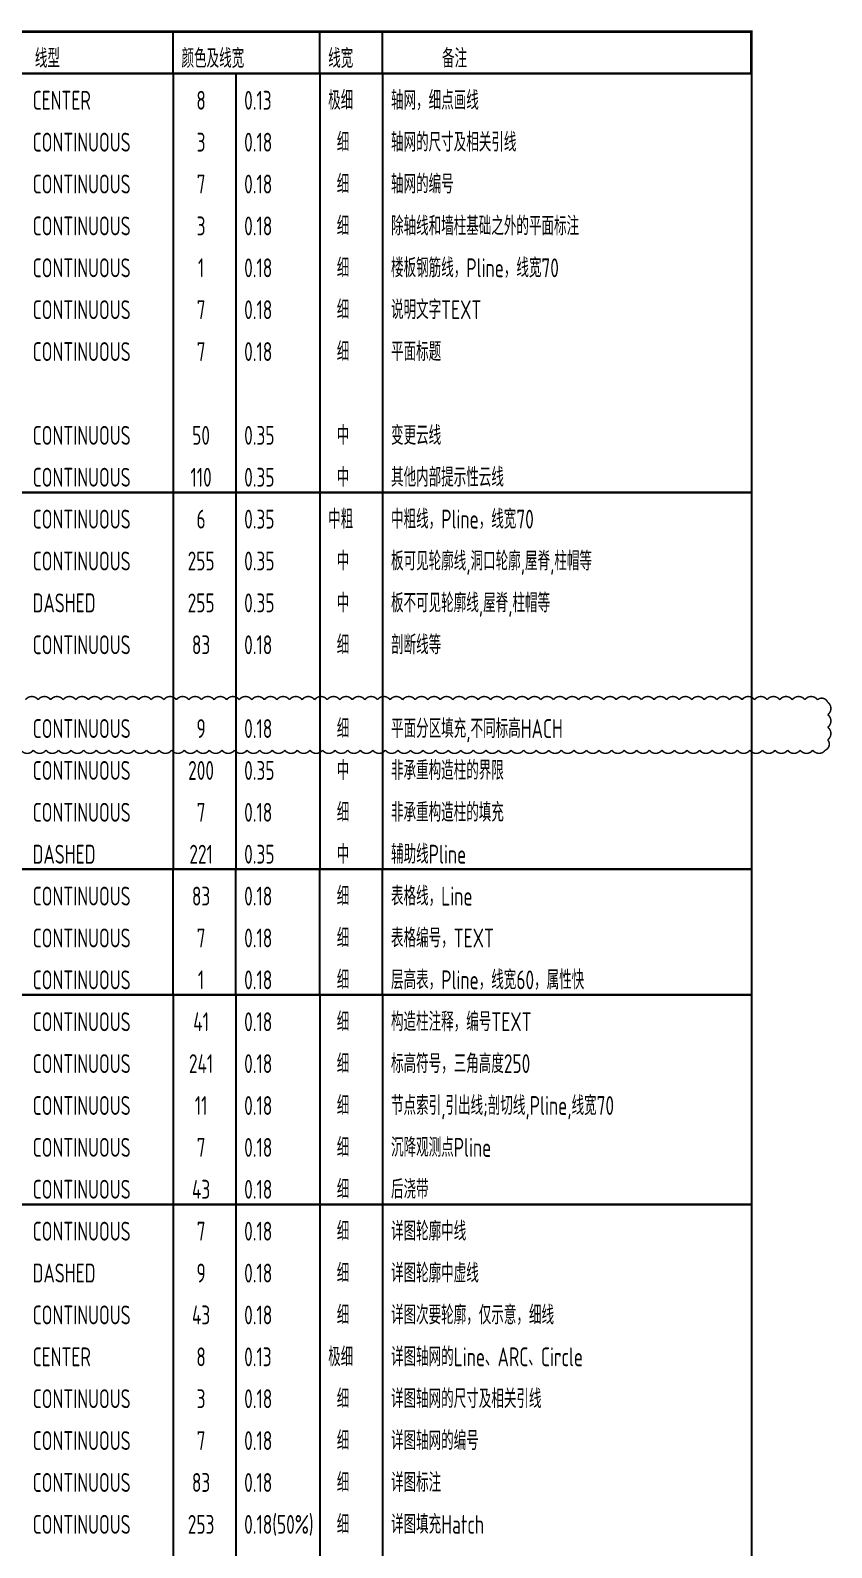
# Model space of a CAD drawing. Extents: x -10019161317 to 520012312, y -3104337261 to 7448155121.
# Drawn here: x 517582244 to 517601367, y 3499176335 to 3499212561 of the extents above; entities that cross this region are included whole.
import ezdxf
from ezdxf.enums import TextEntityAlignment as Align

# ---------------------------------------------------------------- set-up
doc = ezdxf.new("R2010")
doc.units = 0
doc.header["$LTSCALE"] = 1000
doc.header["$MEASUREMENT"] = 0
for name, color, linetype in [('S_PLAN_TEXT', 7, 'CONTINUOUS'), ('S_POST_CHAG', 50, 'CONTINUOUS'), ('S_TABL', 83, 'CONTINUOUS')]:
    doc.layers.add(name, color=color, linetype=linetype)
doc.styles.add('TH-STYLE1', font='Tssdeng.shx', dxfattribs={"width": 0.7, "bigfont": 'Tssdchn.shx'})

msp = doc.modelspace()

# ---------------------------------------------------------------- linework, layer by layer
at = {"layer": 'S_POST_CHAG', "const_width": 35}
msp.add_lwpolyline([(517582127.9629, 3499196578.0465, -0.52056705), (517582427.9629, 3499196578.0465, -0.52056705), (517582727.9629, 3499196578.0465, -0.52056705), (517583027.9629, 3499196578.0465, -0.52056705), (517583327.9629, 3499196578.0465, -0.52056705), (517583627.9629, 3499196578.0465, -0.52056705), (517583927.9629, 3499196578.0465, -0.52056705), (517584227.9629, 3499196578.0465, -0.52056705), (517584527.9629, 3499196578.0465, -0.52056705), (517584827.9629, 3499196578.0465, -0.52056705), (517585127.9629, 3499196578.0465, -0.52056705), (517585427.9629, 3499196578.0465, -0.52056705), (517585727.9629, 3499196578.0465, -0.52056705), (517586027.9629, 3499196578.0465, -0.52056705), (517586327.9629, 3499196578.0465, -0.52056705), (517586627.9629, 3499196578.0465, -0.52056705), (517586927.9629, 3499196578.0465, -0.52056705), (517587227.9629, 3499196578.0465, -0.52056705), (517587527.9629, 3499196578.0465, -0.52056705), (517587827.9629, 3499196578.0465, -0.52056705), (517588127.9629, 3499196578.0465, -0.52056705), (517588427.9629, 3499196578.0465, -0.52056705), (517588727.9629, 3499196578.0465, -0.52056705), (517589027.9629, 3499196578.0465, -0.52056705), (517589327.9629, 3499196578.0465, -0.52056705), (517589627.9629, 3499196578.0465, -0.52056705), (517589927.9629, 3499196578.0465, -0.52056705), (517590227.9629, 3499196578.0465, -0.52056705), (517590527.9629, 3499196578.0465, -0.52056705), (517590827.9629, 3499196578.0465, -0.52056705), (517591127.9629, 3499196578.0465, -0.52056705), (517591427.9629, 3499196578.0465, -0.52056705), (517591727.9629, 3499196578.0465, -0.52056705), (517592027.9629, 3499196578.0465, -0.52056705), (517592327.9629, 3499196578.0465, -0.52056705), (517592627.9629, 3499196578.0465, -0.52056705), (517592927.9629, 3499196578.0465, -0.52056705), (517593227.9629, 3499196578.0465, -0.52056705), (517593527.9629, 3499196578.0465, -0.52056705), (517593827.9629, 3499196578.0465, -0.52056705), (517594127.9629, 3499196578.0465, -0.52056705), (517594427.9629, 3499196578.0465, -0.52056705), (517594727.9629, 3499196578.0465, -0.52056705), (517595027.9629, 3499196578.0465, -0.52056705), (517595327.9629, 3499196578.0465, -0.52056705), (517595627.9629, 3499196578.0465, -0.52056705), (517595927.9629, 3499196578.0465, -0.52056705), (517596227.9629, 3499196578.0465, -0.52056705), (517596527.9629, 3499196578.0465, -0.52056705), (517596827.9629, 3499196578.0465, -0.52056705), (517597127.9629, 3499196578.0465, -0.52056705), (517597427.9629, 3499196578.0465, -0.52056705), (517597727.9629, 3499196578.0465, -0.52056705), (517598027.9629, 3499196578.0465, -0.52056705), (517598327.9629, 3499196578.0465, -0.52056705), (517598627.9629, 3499196578.0465, -0.52056705), (517598927.9629, 3499196578.0465, -0.52056705), (517599227.9629, 3499196578.0465, -0.52056705), (517599527.9629, 3499196578.0465, -0.52056705), (517599827.9629, 3499196578.0465, -0.52056705), (517600127.9629, 3499196578.0465, -0.52056705), (517600427.9629, 3499196578.0465, -0.52056705), (517600727.9629, 3499196578.0465, -0.52056705), (517601027.9629, 3499196578.0465, -0.52056705), (517601271.5515, 3499196521.6352, -0.52056705), (517601271.5515, 3499196221.6352, -0.52056705), (517601271.5515, 3499195921.6352, -0.52056705), (517601271.5515, 3499195621.6352, -0.52056705), (517601216.3939, 3499195376.7928, -0.52056705), (517600916.3939, 3499195376.7928, -0.52056705), (517600616.3939, 3499195376.7928, -0.52056705), (517600316.3939, 3499195376.7928, -0.52056705), (517600016.3939, 3499195376.7928, -0.52056705), (517599716.3939, 3499195376.7928, -0.52056705), (517599416.3939, 3499195376.7928, -0.52056705), (517599116.3939, 3499195376.7928, -0.52056705), (517598816.3939, 3499195376.7928, -0.52056705), (517598516.3939, 3499195376.7928, -0.52056705), (517598216.3939, 3499195376.7928, -0.52056705), (517597916.3939, 3499195376.7928, -0.52056705), (517597616.3939, 3499195376.7928, -0.52056705), (517597316.3939, 3499195376.7928, -0.52056705), (517597016.3939, 3499195376.7928, -0.52056705), (517596716.3939, 3499195376.7928, -0.52056705), (517596416.3939, 3499195376.7928, -0.52056705), (517596116.3939, 3499195376.7928, -0.52056705), (517595816.3939, 3499195376.7928, -0.52056705), (517595516.3939, 3499195376.7928, -0.52056705), (517595216.3939, 3499195376.7928, -0.52056705), (517594916.3939, 3499195376.7928, -0.52056705), (517594616.3939, 3499195376.7928, -0.52056705), (517594316.3939, 3499195376.7928, -0.52056705), (517594016.3939, 3499195376.7928, -0.52056705), (517593716.3939, 3499195376.7928, -0.52056705), (517593416.3939, 3499195376.7928, -0.52056705), (517593116.3939, 3499195376.7928, -0.52056705), (517592816.3939, 3499195376.7928, -0.52056705), (517592516.3939, 3499195376.7928, -0.52056705), (517592216.3939, 3499195376.7928, -0.52056705), (517591916.3939, 3499195376.7928, -0.52056705), (517591616.3939, 3499195376.7928, -0.52056705), (517591316.3939, 3499195376.7928, -0.52056705), (517591016.3939, 3499195376.7928, -0.52056705), (517590716.3939, 3499195376.7928, -0.52056705), (517590416.3939, 3499195376.7928, -0.52056705), (517590116.3939, 3499195376.7928, -0.52056705), (517589816.3939, 3499195376.7928, -0.52056705), (517589516.3939, 3499195376.7928, -0.52056705), (517589216.3939, 3499195376.7928, -0.52056705), (517588916.3939, 3499195376.7928, -0.52056705), (517588616.3939, 3499195376.7928, -0.52056705), (517588316.3939, 3499195376.7928, -0.52056705), (517588016.3939, 3499195376.7928, -0.52056705), (517587716.3939, 3499195376.7928, -0.52056705), (517587416.3939, 3499195376.7928, -0.52056705), (517587116.3939, 3499195376.7928, -0.52056705), (517586816.3939, 3499195376.7928, -0.52056705), (517586516.3939, 3499195376.7928, -0.52056705), (517586216.3939, 3499195376.7928, -0.52056705), (517585916.3939, 3499195376.7928, -0.52056705), (517585616.3939, 3499195376.7928, -0.52056705), (517585316.3939, 3499195376.7928, -0.52056705), (517585016.3939, 3499195376.7928, -0.52056705), (517584716.3939, 3499195376.7928, -0.52056705), (517584416.3939, 3499195376.7928, -0.52056705), (517584116.3939, 3499195376.7928, -0.52056705), (517583816.3939, 3499195376.7928, -0.52056705), (517583516.3939, 3499195376.7928, -0.52056705), (517583216.3939, 3499195376.7928, -0.52056705), (517582916.3939, 3499195376.7928, -0.52056705), (517582616.3939, 3499195376.7928, -0.52056705), (517582316.3939, 3499195376.7928, -0.52056705), (517582016.3939, 3499195376.7928, -0.52056705)], format="xyb", dxfattribs=at)
at = {"layer": 'S_TABL'}
for p, q in [((517585651.1516, 3499211531.0409), (517585651.1516, 3499212531.0409)), ((517589151.1516, 3499211531.0409), (517589151.1516, 3499212531.0409)), ((517590651.1516, 3499211531.0409), (517590651.1516, 3499212531.0409)), ((517585651.1476, 3499211531.0409), (517585651.1476, 3499201531.0409)), ((517587151.1476, 3499211531.0409), (517587151.1476, 3499201531.0409)), ((517589151.1476, 3499211531.0409), (517589151.1476, 3499201531.0409)), ((517590651.1476, 3499211531.0409), (517590651.1476, 3499201531.0409)), ((517585651.1476, 3499201531.0409), (517585651.1476, 3499192531.0409)), ((517587151.1476, 3499201531.0409), (517587151.1476, 3499192531.0409)), ((517589151.1476, 3499201531.0409), (517589151.1476, 3499192531.0409)), ((517590651.1476, 3499201531.0409), (517590651.1476, 3499192531.0409)), ((517599451.1476, 3499192531.0409), (517564651.1516, 3499192531.0409)), ((517585651.1476, 3499189531.0409), (517585651.1476, 3499192531.0409)), ((517587151.1476, 3499189531.0409), (517587151.1476, 3499192531.0409)), ((517589151.1476, 3499189531.0409), (517589151.1476, 3499192531.0409)), ((517590651.1476, 3499189531.0409), (517590651.1476, 3499192531.0409)), ((517585651.1476, 3499189531.0409), (517585651.1476, 3499184531.0409)), ((517587151.1476, 3499189531.0409), (517587151.1476, 3499184531.0409)), ((517589151.1476, 3499189531.0409), (517589151.1476, 3499184531.0409)), ((517590651.1476, 3499189531.0409), (517590651.1476, 3499184531.0409)), ((517585651.1476, 3499184531.0409), (517585651.1476, 3499172531.0409)), ((517587151.1476, 3499184531.0409), (517587151.1476, 3499172531.0409)), ((517589151.1476, 3499184531.0409), (517589151.1476, 3499172531.0409)), ((517590651.1476, 3499184531.0409), (517590651.1476, 3499172531.0409))]:
    msp.add_line(p, q, dxfattribs=at)
at = {"layer": 'S_TABL', "const_width": 60}
msp.add_lwpolyline([(517564651.1516, 3499212531.0409), (517599451.1476, 3499212531.0409), (517599451.1476, 3499211531.0409), (517564651.1516, 3499211531.0409)], close=True, dxfattribs=at)
at = {"layer": 'S_TABL'}
for points in [[(517564651.1516, 3499211531.0409), (517599451.1476, 3499211531.0409), (517599451.1476, 3499201531.0409), (517564651.1516, 3499201531.0409)], [(517564651.1516, 3499201531.0409), (517599451.1476, 3499201531.0409), (517599451.1476, 3499192531.0409), (517564651.1516, 3499192531.0409)], [(517564651.1516, 3499192531.0409), (517599451.1476, 3499192531.0409), (517599451.1476, 3499189531.0409), (517564651.1516, 3499189531.0409)], [(517564651.1516, 3499189531.0409), (517599451.1476, 3499189531.0409), (517599451.1476, 3499184531.0409), (517564651.1516, 3499184531.0409)], [(517564651.1516, 3499184531.0409), (517599451.1476, 3499184531.0409), (517599451.1476, 3499172531.0409), (517564651.1516, 3499172531.0409)]]:
    msp.add_lwpolyline(points, close=True, dxfattribs=at)

# ---------------------------------------------------------------- texts
at = {"layer": 'S_PLAN_TEXT', "style": 'TH-STYLE1', "width": 0.7}
for s, p in [('线型', (517582351.1516, 3499211531.0409)), ('颜色', (517585851.1516, 3499211531.0409)), ('颜色及线宽', (517585851.1556, 3499211531.0409)), ('线宽', (517589351.1556, 3499211531.0409)), ('备注', (517592068.8543, 3499211531.0409)), ('CENTER', (517582297.7792, 3499210531.0409)), ('0.13', (517587345.9397, 3499210531.0409)), ('极细', (517589351.1516, 3499210531.0409)), ('轴网，细点画线', (517590851.1516, 3499210531.0409)), ('细', (517589557.4969, 3499209531.0409)), ('轴网的尺寸及相关引线', (517590851.1516, 3499209531.0409)), ('CONTINUOUS', (517582297.7792, 3499209531.0409)), ('0.18', (517587345.9397, 3499209531.0409)), ('CONTINUOUS', (517582297.7792, 3499208531.0409)), ('0.18', (517587345.9397, 3499208531.0409)), ('细', (517589557.4969, 3499208531.0409)), ('轴网的编号', (517590851.1516, 3499208531.0409)), ('CONTINUOUS', (517582297.7792, 3499207531.0409)), ('0.18', (517587345.9397, 3499207531.0409)), ('细', (517589557.4969, 3499207531.0409)), ('除轴线和墙柱基础之外的平面标注', (517590851.1516, 3499207531.0409)), ('CONTINUOUS', (517582297.7752, 3499206531.0409)), ('0.18', (517587345.9356, 3499206531.0409)), ('细', (517589557.4929, 3499206531.0409)), ('楼板钢筋线，Pline，线宽70', (517590851.1476, 3499206531.0409)), ('细', (517589557.4969, 3499205531.0409)), ('说明文字TEXT', (517590851.1516, 3499205531.0409)), ('CONTINUOUS', (517582297.7792, 3499205531.0409)), ('0.18', (517587345.9397, 3499205531.0409)), ('CONTINUOUS', (517582297.7792, 3499204531.0409)), ('0.18', (517587345.9397, 3499204531.0409)), ('细', (517589557.4969, 3499204531.0409)), ('平面标题', (517590851.1516, 3499204531.0409)), ('CONTINUOUS', (517582297.7792, 3499202531.0409)), ('0.35', (517587345.9397, 3499202531.0409)), ('中', (517589557.4969, 3499202531.0409)), ('变更云线', (517590851.1516, 3499202531.0409)), ('其他内部提示性云线', (517590851.1516, 3499201531.0409)), ('CONTINUOUS', (517582297.7792, 3499201531.0409)), ('0.35', (517587345.9397, 3499201531.0409)), ('中', (517589557.4969, 3499201531.0409)), ('CONTINUOUS', (517582297.7792, 3499200531.0409)), ('0.35', (517587345.9397, 3499200531.0409)), ('中粗', (517589351.1516, 3499200531.0409)), ('中粗线，Pline，线宽70', (517590851.1516, 3499200531.0409)), ('CONTINUOUS', (517582297.7792, 3499199531.0409)), ('0.35', (517587345.9397, 3499199531.0409)), ('中', (517589557.4969, 3499199531.0409)), ('板可见轮廓线,洞口轮廓,屋脊,柱帽等', (517590851.1516, 3499199531.0409)), ('DASHED', (517582297.7792, 3499198531.0409)), ('0.35', (517587345.9397, 3499198531.0409)), ('中', (517589557.4969, 3499198531.0409)), ('板不可见轮廓线,屋脊,柱帽等', (517590851.1516, 3499198531.0409)), ('CONTINUOUS', (517582297.7792, 3499197531.0409)), ('0.18', (517587345.9397, 3499197531.0409)), ('细', (517589557.4969, 3499197531.0409)), ('剖断线等', (517590851.1516, 3499197531.0409)), ('CONTINUOUS', (517582297.7792, 3499195531.0409)), ('0.18', (517587345.9397, 3499195531.0409)), ('细', (517589557.4969, 3499195531.0409)), ('平面分区填充,不同标高HACH', (517590851.1516, 3499195531.0409)), ('CONTINUOUS', (517582297.7792, 3499194531.0409)), ('0.35', (517587345.9397, 3499194531.0409)), ('中', (517589557.4969, 3499194531.0409)), ('非承重构造柱的界限', (517590851.1516, 3499194531.0409)), ('CONTINUOUS', (517582297.7832, 3499193531.0409)), ('0.18', (517587345.9437, 3499193531.0409)), ('细', (517589557.5009, 3499193531.0409)), ('非承重构造柱的填充', (517590851.1556, 3499193531.0409)), ('DASHED', (517582297.7792, 3499192531.0409)), ('0.35', (517587345.9397, 3499192531.0409)), ('中', (517589557.4969, 3499192531.0409)), ('辅助线Pline', (517590851.1516, 3499192531.0409)), ('CONTINUOUS', (517582297.7792, 3499191531.0409)), ('0.18', (517587345.9397, 3499191531.0409)), ('细', (517589557.4969, 3499191531.0409)), ('表格线，Line', (517590851.1516, 3499191531.0409)), ('CONTINUOUS', (517582297.7792, 3499190531.0409)), ('0.18', (517587345.9397, 3499190531.0409)), ('细', (517589557.4969, 3499190531.0409)), ('表格编号，TEXT ', (517590851.1516, 3499190531.0409)), ('CONTINUOUS', (517582297.7792, 3499189531.0409)), ('0.18', (517587345.9397, 3499189531.0409)), ('细', (517589557.4969, 3499189531.0409)), ('层高表，Pline，线宽60，属性快', (517590851.1516, 3499189531.0409)), ('细', (517589557.4969, 3499188531.0409)), ('构造柱注释，编号TEXT ', (517590851.1516, 3499188531.0409)), ('CONTINUOUS', (517582297.7792, 3499188531.0409)), ('0.18', (517587345.9397, 3499188531.0409)), ('CONTINUOUS', (517582297.7792, 3499187531.0409)), ('0.18', (517587345.9397, 3499187531.0409)), ('细', (517589557.4969, 3499187531.0409)), ('标高符号，三角高度250', (517590851.1516, 3499187531.0409)), ('CONTINUOUS', (517582297.7792, 3499186531.0409)), ('0.18', (517587345.9397, 3499186531.0409)), ('细', (517589557.4969, 3499186531.0409)), ('节点索引,引出线;剖切线,Pline,线宽70', (517590851.1516, 3499186531.0409)), ('CONTINUOUS', (517582297.7792, 3499185531.0409)), ('0.18', (517587345.9397, 3499185531.0409)), ('细', (517589557.4969, 3499185531.0409)), ('沉降观测点Pline', (517590851.1516, 3499185531.0409)), ('细', (517589557.4969, 3499184531.0409)), ('后浇带', (517590851.1516, 3499184531.0409)), ('CONTINUOUS', (517582297.7792, 3499184531.0409)), ('0.18', (517587345.9397, 3499184531.0409)), ('CONTINUOUS', (517582297.7792, 3499183531.0409)), ('0.18', (517587345.9397, 3499183531.0409)), ('细', (517589557.4969, 3499183531.0409)), ('详图轮廓中线', (517590851.1516, 3499183531.0409)), ('DASHED', (517582297.7792, 3499182531.0409)), ('0.18', (517587345.9397, 3499182531.0409)), ('细', (517589557.4969, 3499182531.0409)), ('详图轮廓中虚线', (517590851.1516, 3499182531.0409)), ('CONTINUOUS', (517582297.7792, 3499181531.0409)), ('0.18', (517587345.9397, 3499181531.0409)), ('细', (517589557.4969, 3499181531.0409)), ('详图次要轮廓，仅示意，细线', (517590851.1516, 3499181531.0409)), ('极细', (517589351.1516, 3499180531.0409)), ('详图轴网的Line、ARC、Circle', (517590851.1516, 3499180531.0409)), ('CENTER', (517582297.7792, 3499180531.0409)), ('0.13', (517587345.9397, 3499180531.0409)), ('CONTINUOUS', (517582297.7792, 3499179531.0409)), ('0.18', (517587345.9397, 3499179531.0409)), ('细', (517589557.4969, 3499179531.0409)), ('详图轴网的尺寸及相关引线', (517590851.1516, 3499179531.0409)), ('CONTINUOUS', (517582297.7792, 3499178531.0409)), ('0.18', (517587345.9397, 3499178531.0409)), ('细', (517589557.4969, 3499178531.0409)), ('详图轴网的编号', (517590851.1516, 3499178531.0409)), ('CONTINUOUS', (517582297.7792, 3499177531.0409)), ('0.18', (517587345.9397, 3499177531.0409)), ('细', (517589557.4969, 3499177531.0409)), ('详图标注', (517590851.1516, 3499177531.0409)), ('CONTINUOUS', (517582297.7792, 3499176531.0409)), ('0.18(50%%%)', (517587345.9397, 3499176531.0409)), ('细', (517589557.4969, 3499176531.0409)), ('详图填充Hatch', (517590851.1516, 3499176531.0409))]:
    msp.add_text(s, height=450, dxfattribs=at).set_placement(p, align=Align.BOTTOM_LEFT)
for s, p in [('8', (517586318.4425, 3499210531.0409)), ('3', (517586318.4425, 3499209531.0409)), ('7', (517586318.4425, 3499208531.0409)), ('3', (517586318.4425, 3499207531.0409)), ('1', (517586318.4385, 3499206531.0409)), ('7', (517586318.4425, 3499205531.0409)), ('7', (517586318.4425, 3499204531.0409)), ('50', (517586318.4425, 3499202531.0409)), ('110', (517586318.4425, 3499201531.0409)), ('6', (517586318.4425, 3499200531.0409)), ('255', (517586318.4425, 3499199531.0409)), ('255', (517586318.4425, 3499198531.0409)), ('83', (517586318.4425, 3499197531.0409)), ('9', (517586318.4425, 3499195531.0409)), ('200', (517586318.4425, 3499194531.0409)), ('7', (517586318.4465, 3499193531.0409)), ('221', (517586318.4425, 3499192531.0409)), ('83', (517586318.4425, 3499191531.0409)), ('7', (517586318.4425, 3499190531.0409)), ('1', (517586318.4425, 3499189531.0409)), ('41', (517586318.4425, 3499188531.0409)), ('241', (517586318.4425, 3499187531.0409)), ('11', (517586318.4425, 3499186531.0409)), ('7', (517586318.4425, 3499185531.0409)), ('43', (517586318.4425, 3499184531.0409)), ('7', (517586318.4425, 3499183531.0409)), ('9', (517586318.4425, 3499182531.0409)), ('43', (517586318.4425, 3499181531.0409)), ('8', (517586318.4425, 3499180531.0409)), ('3', (517586318.4425, 3499179531.0409)), ('7', (517586318.4425, 3499178531.0409)), ('83', (517586318.4425, 3499177531.0409)), ('253', (517586318.4425, 3499176531.0409))]:
    msp.add_text(s, height=450, dxfattribs=at).set_placement(p, align=Align.BOTTOM_CENTER)

doc.saveas('drawing.dxf')
